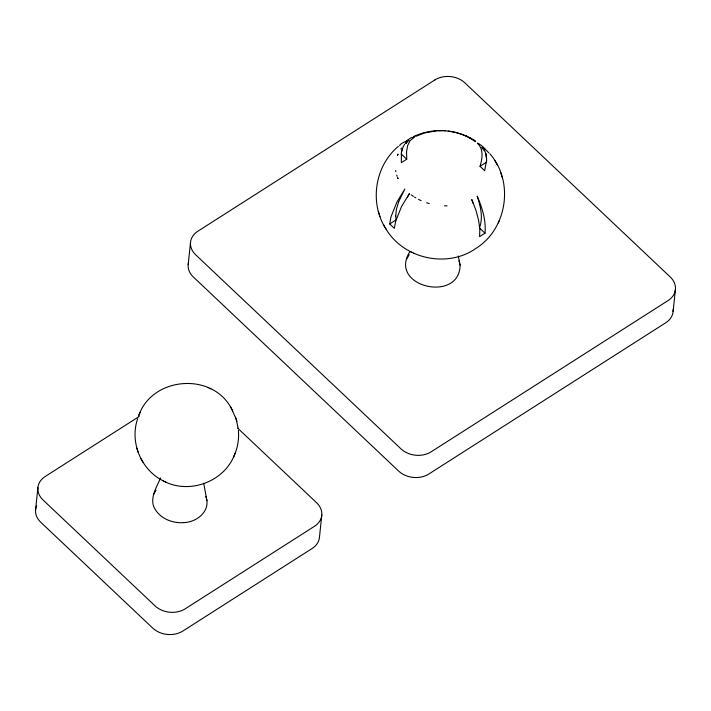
<?xml version="1.0" encoding="UTF-8"?>
<svg xmlns="http://www.w3.org/2000/svg" width="711" height="711" viewBox="0 0 711 711"><rect width="100%" height="100%" fill="white"/><g stroke="black" fill="none" stroke-linecap="round" stroke-linejoin="round"><path stroke-width="1.07" d="M395.716 215.984L396.418 209.301L398.675 201.657M486.635 161.175L486.191 153.603M486.608 160.242L484.68 170.72L480.032 166.33L486.413 162.215M35.568 509.849L37.896 487.639M188.175 264.616L190.512 242.415M321.79 515.137L319.452 537.338A21.419 16.717 6 0 1 312.129 548.51L182.887 631.013A21.419 16.717 6 0 1 152.732 628.097L40.731 522.221A21.419 16.717 6 0 1 36.688 505.61M395.645 221.308L394.365 228.373L389.699 223.956L390.979 216.899L396.916 202.013L404.835 189.082L398.64 201.764M401.395 152.927L401.351 162.65L406.736 159.211L406.541 151.727L407.687 145.462L410.123 140.645L414.673 137.001L410.842 137.907L406.283 140.947M484.991 233.19C486.253 220.383 482.165 207.719 477.179 196.094C480.538 206.181 483.373 217.575 479.445 227.92L484.991 233.19L479.605 236.63L479.809 229.457L478.61 220.321L475.961 210.323L471.793 199.524L473.002 203.213M673.104 311.578L675.432 289.377M401.36 152.261L401.786 149.914M401.395 152.918L402.977 147.124L404.737 144.084M395.734 221.014L401.582 206.43L409.5 193.499L407.385 197.249M480.014 166.285C482.094 159.548 483.693 150.981 478.956 144.893C473.064 139.569 485.666 147.444 484.991 149.959M160.526 478.032C156.536 487.515 148.448 499.673 155.496 509.911C161.468 519.137 173.031 523.385 183.705 522.647M409.838 251.685C387.566 286.826 459.75 303.437 460.079 265.176L458.355 256.004M137.676 418.663C129.438 442.153 141.196 470.389 163.69 481.054M234.399 455.129C237.794 447.397 239.109 438.794 238.407 430.395M140.289 412.131L138.494 416.264C151.461 376.59 212.278 371.56 231.484 408.647M162.881 480.654C188.122 494.803 223.325 482.44 234.177 455.644M233.395 457.44L235.19 453.298M385.024 227.298C402.124 258.582 446.828 268.945 475.952 248.37C507.263 228.906 514.311 181.492 489.879 153.789M498.224 222.978L499.193 220.739M153.78 494.198L156.047 490.163M406.914 258.706L409.172 254.671M401.671 147.986L400.888 149.052M399.724 145.746C399.058 143.311 414.166 137.721 407.039 141.756M405.732 142.929L406.905 141.871M398.293 146.386C374.635 166.107 369.16 203.435 386.1 229.164M389.699 223.956L396.107 219.868L395.725 216.037M139.134 416.522L45.22 476.477A21.419 16.717 6 0 0 43.069 500.02L155.069 605.888A21.419 16.717 6 0 0 185.224 608.812L314.466 526.309A21.419 16.717 6 0 0 316.617 502.757L237.661 428.12M415.882 136.334L424.6 132.948L436.394 130.86M413.358 136.601C422.387 132.433 432.421 130.202 442.384 130.726M183.873 522.647C195.365 522.238 208.314 513.342 206.954 500.668L203.702 483.284M437.985 130.78L439.131 130.717M439.38 130.717L440.98 130.708M444.331 205.826L447.086 205.817M441.851 130.602C453.822 130.851 465.652 134.566 475.668 141.098M443.984 130.797L445.148 130.851M448.143 131.144C457.84 132.344 467.323 135.81 475.197 141.64M429.257 203.577L426.636 202.777M418.512 199.391L421.134 200.653M469.18 137.41L470.193 137.907M410.691 251.801L411.696 252.289M209.994 388.517L210.811 388.908M207.763 387.442L208.474 387.788M466.407 136.077L467.287 136.503M413.598 253.196L414.477 253.623M165.219 481.782L165.93 482.129M414.504 197.08L415.793 197.88M413.384 196.378L411.269 194.894M401.182 153.967L406.736 159.211M494.776 160.535L495.86 162.41M496.322 163.237L497.442 165.174M383.433 224.534L384.553 226.471M231.857 409.314L236.114 419.046M140.929 458.693L141.827 460.257M142.2 460.915L143.071 462.426M230.613 407.145L232.764 410.878M488.866 152.901L485.124 149.061L481.631 147.444L485.249 151.878L486.697 159.06M458.986 260.848L460.079 265.176M205.861 496.34L206.954 500.668M500.9 173.049L501.602 175.306M501.824 176.035L502.553 178.337M397.094 176.355L396.702 175.119M378.332 211.363L379.052 213.673M379.274 214.393L379.985 216.651M236.292 419.623L238.212 428.395M136.814 448.081L137.392 449.947M137.57 450.525L138.147 452.347M235.545 417.224L236.879 421.481M395.858 171.698L395.671 170.444M188.557 262.466A21.419 16.717 6 0 0 193.348 276.997L398.675 471.091A21.419 16.717 6 0 0 428.831 474.015L665.78 322.75A21.419 16.717 6 0 0 673.113 309.392M397.458 155.442L397.964 154.269L397.458 155.442M405.812 143.346L406.852 142.422L405.812 143.346M434.785 79.987L197.836 231.244A21.419 16.717 6 0 0 195.676 254.796L401.004 448.89A21.419 16.717 6 0 0 431.159 451.814L668.109 300.549A21.419 16.717 6 0 0 670.269 277.006L464.941 82.903A21.419 16.717 6 0 0 434.785 79.987M397.982 178.648L397.502 177.43L397.982 178.648"/></g></svg>
